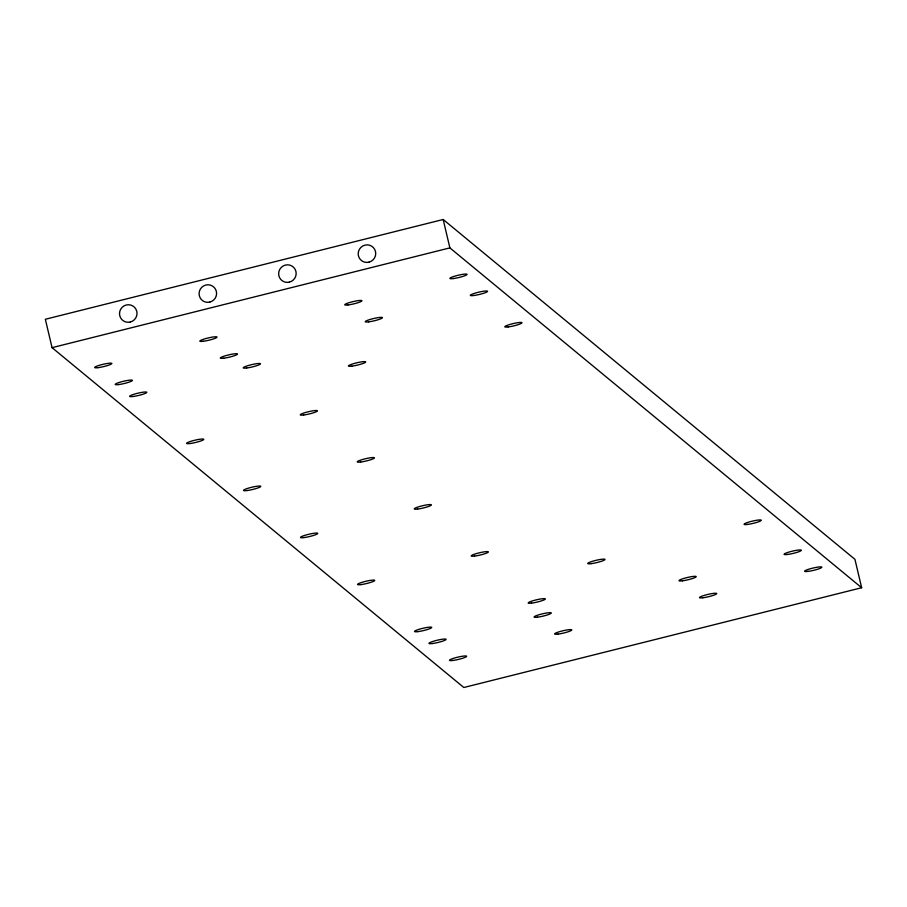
<?xml version="1.0" encoding="UTF-8"?>
<svg xmlns="http://www.w3.org/2000/svg" width="907" height="907" viewBox="0 0 907 907"><rect width="100%" height="100%" fill="white"/><g stroke="black" fill="none" stroke-linecap="round" stroke-linejoin="round"><path stroke-width="1.36" d="M443.172 219.494L45.35 319.264L52.062 347.664L463.828 687.506L861.65 587.736L854.938 559.336L443.172 219.494L449.883 247.883L861.65 587.736M52.062 347.664L449.883 247.883M368.979 262.168A8.832 8.707 -50.5 0 0 373.333 247.532A8.832 8.707 -50.5 0 0 358.571 251.239A8.832 8.707 -50.5 0 0 368.979 262.168M289.412 282.122A8.832 8.707 -50.5 0 0 293.777 267.486A8.832 8.707 -50.5 0 0 279.005 271.193A8.832 8.707 -50.5 0 0 289.412 282.122M209.846 302.076A8.832 8.707 -50.5 0 0 214.211 287.44A8.832 8.707 -50.5 0 0 199.449 291.147A8.832 8.707 -50.5 0 0 209.846 302.076M130.279 322.03A8.832 8.707 -50.5 0 0 134.644 307.405A8.832 8.707 -50.5 0 0 119.883 311.101A8.832 8.707 -50.5 0 0 130.279 322.03M118.579 384.579A8.832 1.179 -13.3 0 0 132.331 380.589A8.832 1.179 -13.3 0 0 120.495 382.051A8.832 1.179 -13.3 0 0 118.579 384.579M368.627 321.86A8.832 1.179 -13.3 0 0 382.38 317.869A8.832 1.179 -13.3 0 0 370.544 319.332A8.832 1.179 -13.3 0 0 368.627 321.86M473.771 295.501A8.832 1.179 -13.3 0 0 487.524 291.498A8.832 1.179 -13.3 0 0 475.687 292.961A8.832 1.179 -13.3 0 0 473.771 295.501M453.262 278.562A8.832 1.179 -13.3 0 0 467.014 274.572A8.832 1.179 -13.3 0 0 455.178 276.034A8.832 1.179 -13.3 0 0 453.262 278.562M223.712 358.208A8.832 1.179 -13.3 0 0 237.464 354.218A8.832 1.179 -13.3 0 0 225.628 355.68A8.832 1.179 -13.3 0 0 223.712 358.208M348.118 304.933A8.832 1.179 -13.3 0 0 361.87 300.943A8.832 1.179 -13.3 0 0 350.034 302.405A8.832 1.179 -13.3 0 0 348.118 304.933M203.202 341.281A8.832 1.179 -13.3 0 0 216.954 337.279A8.832 1.179 -13.3 0 0 205.118 338.753A8.832 1.179 -13.3 0 0 203.202 341.281M98.058 367.652A8.832 1.179 -13.3 0 0 111.81 363.65A8.832 1.179 -13.3 0 0 99.974 365.124A8.832 1.179 -13.3 0 0 98.058 367.652M537.477 617.168A8.832 1.179 -13.3 0 0 551.229 613.177A8.832 1.179 -13.3 0 0 539.393 614.64A8.832 1.179 -13.3 0 0 537.477 617.168M557.986 634.095A8.832 1.179 -13.3 0 0 571.739 630.104A8.832 1.179 -13.3 0 0 559.902 631.567A8.832 1.179 -13.3 0 0 557.986 634.095M702.914 597.758A8.832 1.179 -13.3 0 0 716.666 593.756A8.832 1.179 -13.3 0 0 704.83 595.219A8.832 1.179 -13.3 0 0 702.914 597.758M682.393 580.82A8.832 1.179 -13.3 0 0 696.145 576.829A8.832 1.179 -13.3 0 0 684.309 578.292A8.832 1.179 -13.3 0 0 682.393 580.82M787.537 554.46A8.832 1.179 -13.3 0 0 801.289 550.458A8.832 1.179 -13.3 0 0 789.453 551.921A8.832 1.179 -13.3 0 0 787.537 554.46M808.046 571.387A8.832 1.179 -13.3 0 0 821.799 567.385A8.832 1.179 -13.3 0 0 809.962 568.848A8.832 1.179 -13.3 0 0 808.046 571.387M452.854 660.466A8.832 1.179 -13.3 0 0 466.606 656.475A8.832 1.179 -13.3 0 0 454.77 657.938A8.832 1.179 -13.3 0 0 452.854 660.466M432.344 643.539A8.832 1.179 -13.3 0 0 446.085 639.537A8.832 1.179 -13.3 0 0 434.249 641.011A8.832 1.179 -13.3 0 0 432.344 643.539M417.9 631.623A8.832 1.179 -13.3 0 0 431.653 627.633A8.832 1.179 -13.3 0 0 419.816 629.095A8.832 1.179 -13.3 0 0 417.9 631.623M351.871 366.133A8.832 1.179 -13.3 0 0 365.623 362.131A8.832 1.179 -13.3 0 0 353.787 363.594A8.832 1.179 -13.3 0 0 351.871 366.133M591.183 563.644A8.832 1.179 -13.3 0 0 604.935 559.642A8.832 1.179 -13.3 0 0 593.099 561.104A8.832 1.179 -13.3 0 0 591.183 563.644M508.158 326.928A8.832 1.179 -13.3 0 0 521.91 322.937A8.832 1.179 -13.3 0 0 510.074 324.4A8.832 1.179 -13.3 0 0 508.158 326.928M747.47 524.439A8.832 1.179 -13.3 0 0 761.222 520.448A8.832 1.179 -13.3 0 0 749.386 521.91A8.832 1.179 -13.3 0 0 747.47 524.439M360.635 462.037A8.832 1.179 -13.3 0 0 374.387 458.046A8.832 1.179 -13.3 0 0 362.551 459.509A8.832 1.179 -13.3 0 0 360.635 462.037M417.605 509.065A8.832 1.179 -13.3 0 0 431.358 505.063A8.832 1.179 -13.3 0 0 419.522 506.537A8.832 1.179 -13.3 0 0 417.605 509.065M531.57 603.121A8.832 1.179 -13.3 0 0 545.322 599.119A8.832 1.179 -13.3 0 0 533.486 600.593A8.832 1.179 -13.3 0 0 531.57 603.121M246.67 367.993A8.832 1.179 -13.3 0 0 260.422 363.99A8.832 1.179 -13.3 0 0 248.586 365.453A8.832 1.179 -13.3 0 0 246.67 367.993M303.652 415.009A8.832 1.179 -13.3 0 0 317.405 411.018A8.832 1.179 -13.3 0 0 305.568 412.481A8.832 1.179 -13.3 0 0 303.652 415.009M474.588 556.093A8.832 1.179 -13.3 0 0 488.34 552.091A8.832 1.179 -13.3 0 0 476.504 553.565A8.832 1.179 -13.3 0 0 474.588 556.093M189.994 443.523A8.832 1.179 -13.3 0 0 203.735 439.521A8.832 1.179 -13.3 0 0 191.899 440.995A8.832 1.179 -13.3 0 0 189.994 443.523M246.965 490.551A8.832 1.179 -13.3 0 0 260.717 486.549A8.832 1.179 -13.3 0 0 248.881 488.011A8.832 1.179 -13.3 0 0 246.965 490.551M360.929 584.596A8.832 1.179 -13.3 0 0 374.682 580.605A8.832 1.179 -13.3 0 0 362.845 582.067A8.832 1.179 -13.3 0 0 360.929 584.596M133.012 396.495A8.832 1.179 -13.3 0 0 146.764 392.493A8.832 1.179 -13.3 0 0 134.928 393.967A8.832 1.179 -13.3 0 0 133.012 396.495M303.947 537.579A8.832 1.179 -13.3 0 0 317.699 533.577A8.832 1.179 -13.3 0 0 305.863 535.039A8.832 1.179 -13.3 0 0 303.947 537.579"/></g></svg>
